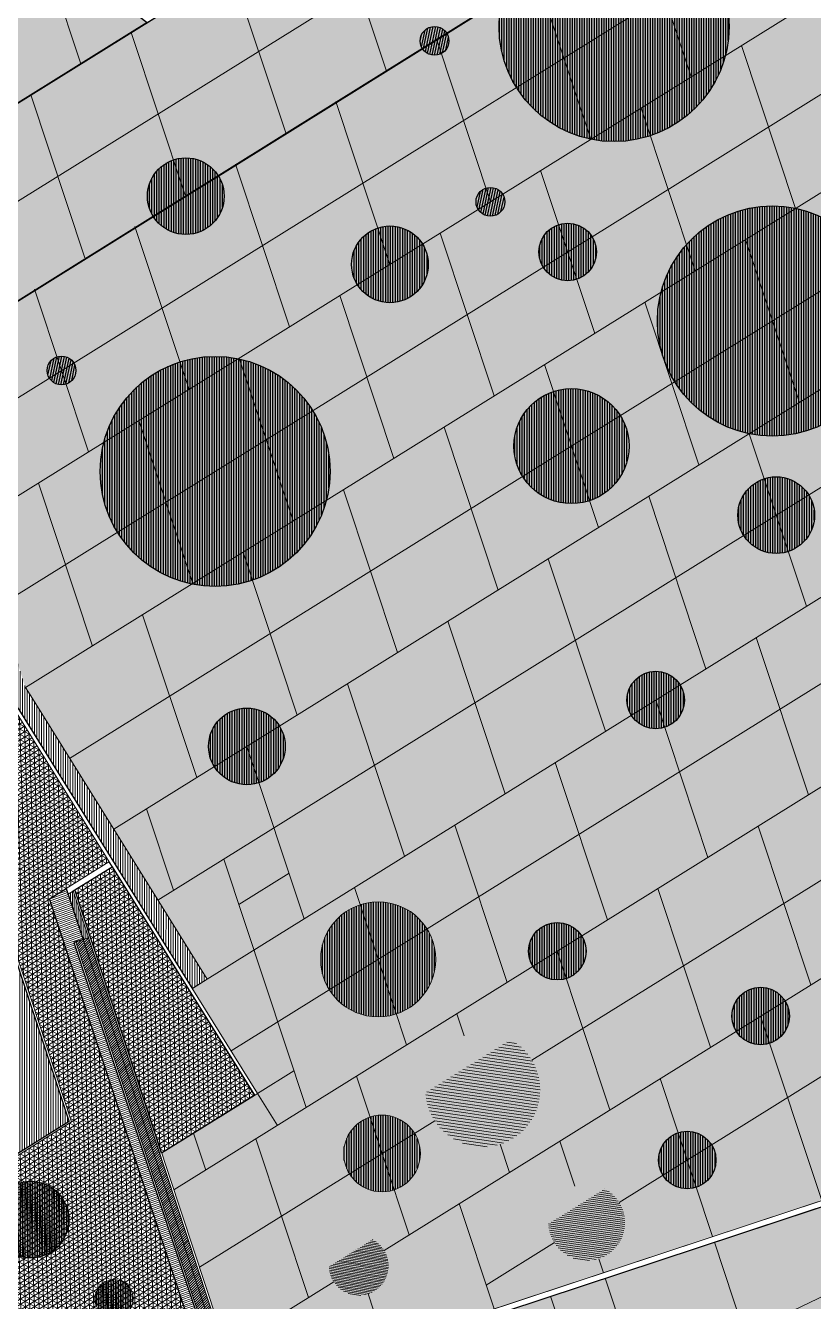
# Model space of a CAD drawing. Header units: metres. Extents: x 679599 to 680028, y 2748524 to 2748840.
# Drawn here: x 679753.9 to 679795, y 2748624.1 to 2748690.7 of the extents above; entities that cross this region are included whole.
import ezdxf

# ---------------------------------------------------------------- set-up
doc = ezdxf.new("R2010")
doc.units = ezdxf.units.M
doc.header["$LTSCALE"] = 5
doc.layers.add('00-AUX', color=2, linetype='Continuous', plot=False)
doc.layers.add('00-AUX Tree Pit', color=2, linetype='Continuous', plot=False)
for name, color, linetype, lineweight, plot in [('02-L-B-Channel', 140, 'Continuous', 5, False), ('02-L-B-Curb', 11, 'Continuous', 5, False), ('02-L-B-Gutter', 170, 'Continuous', 5, False)]:
    doc.layers.add(name, color=color, linetype=linetype, lineweight=lineweight, plot=plot)
for name, color, linetype, lineweight in [('02-L-B-Flat Bar', 181, 'Continuous', 5), ('02-L-Waterfeatures 01', 151, 'Continuous', 5), ('04-BK-Tree Pit', 6, 'Continuous', 5)]:
    doc.layers.add(name, color=color, linetype=linetype, lineweight=lineweight)
for name, color, linetype, lineweight, true_color in [('02-L-Joints-Paviment_06_Concrete Slab in sittu', 7, 'Continuous', 5, 0x999999), ('03-TR-Pavement_01_Compacted Ground', 7, 'Continuous', 5, 0x5a4f30), ('03-TR-Pavement_02_Sealed Gravel', 7, 'Continuous', 5, 0x38321e), ('03-TR-Pavement_06_Concrete Slab in situ', 7, 'Continuous', 9, 0xf7f7f7), ('03-TR-Pavement_07_Precast Concrete Blocks 60X40', 7, 'Continuous', 5, 0x999999), ('03-TR-Pavement_07_Precast irregular Concrete Blocks', 7, 'Continuous', 5, 0xb3b3b3)]:
    doc.layers.add(name, color=color, linetype=linetype, lineweight=lineweight, true_color=true_color)
doc.layers.add('02-L-Tree Pit_line', color=252, linetype='Continuous')
doc.layers.add('03-TR-Tree Pit_Green', color=46, linetype='Continuous')
doc.layers.add('03-TR-Tree Pit_White', color=7, linetype='Continuous', true_color=0xfcfcfc)
pattern_1 = [(351.74119729, (3501528.8307, 2982648.92163), (0.02280359083, 0.157103656053), [])]
pattern_2 = [(351.817275954, (2141863.82541, 2871835.36408), (0.0117088985226, 0.081428038808), [])]
pattern_3 = [(351.817275954, (2559628.75876, 2907041.34342), (0.015054396749, 0.10469387879), [])]

# ---------------------------------------------------------------- blocks, each defined once
blk = doc.blocks.new('Escocell 2m')
at = {"layer": '03-TR-Tree Pit_Green'}
h = blk.add_hatch(dxfattribs=at)
h.set_pattern_fill('ANSI31', color=256, scale=0.04, angle=45)
h.set_pattern_definition([(90, (-679705.63014, -2748617.93823), (-0.127, 0), [])])
edge = h.paths.add_edge_path()
edge.add_arc((0, 0), 1, 0, 360)
at = {"layer": '03-TR-Tree Pit_White'}
h = blk.add_hatch(color=256, dxfattribs=at)
h.dxf.hatch_style = 1
edge = h.paths.add_edge_path()
edge.add_arc((0, 0), 1, 0, 360)
blk.add_circle((0, 0), 1)
blk = doc.blocks.new('Escocell 4m')
at = {"layer": '03-TR-Tree Pit_Green'}
h = blk.add_hatch(dxfattribs=at)
h.set_pattern_fill('ANSI31', color=256, scale=0.04, angle=19.0454)
h.set_pattern_definition([(64.04540243, (-1814219.15263, -2173895.47172), (-0.1141909246487, 0.055582665714), [])])
edge = h.paths.add_edge_path()
edge.add_arc((0, 0), 2, 0, 360)
at = {"layer": '03-TR-Tree Pit_White'}
h = blk.add_hatch(color=256, dxfattribs=at)
h.dxf.hatch_style = 1
edge = h.paths.add_edge_path()
edge.add_arc((0, 0), 2, 0, 360)
blk.add_circle((0, 0), 2)
blk = doc.blocks.new('Escocell 3m')
at = {"layer": '03-TR-Tree Pit_Green'}
h = blk.add_hatch(dxfattribs=at)
h.set_pattern_fill('ANSI31', color=256, scale=0.04, angle=19.0454)
h.set_pattern_definition([(64.04540243, (-1814188.4613, -2173892.2774), (-0.1141909246487, 0.055582665714), [])])
edge = h.paths.add_edge_path()
edge.add_arc((0, 0), 1.5, 0, 360)
at = {"layer": '03-TR-Tree Pit_White'}
h = blk.add_hatch(color=256, dxfattribs=at)
h.dxf.hatch_style = 1
edge = h.paths.add_edge_path()
edge.add_arc((0, 0), 1.5, 0, 360)
blk.add_circle((0, 0), 1.5)
at = {"layer": '02-L-Tree Pit_line', "ltscale": 0.3}
blk.add_circle((0, 0), 1.5, dxfattribs=at)
blk = doc.blocks.new('*U97')
at = {"layer": '03-TR-Tree Pit_Green'}
h = blk.add_hatch(dxfattribs=at)
h.set_pattern_fill('ANSI31', color=256, scale=0.04, angle=33)
edge = h.paths.add_edge_path()
edge.add_arc((0, 0), 0.75, 0, 360)
at = {"layer": '03-TR-Tree Pit_White'}
h = blk.add_hatch(color=256, dxfattribs=at)
h.dxf.hatch_style = 1
edge = h.paths.add_edge_path()
edge.add_arc((0, 0), 0.75, 0, 360)
blk.add_circle((0, 0), 0.75)
blk = doc.blocks.new('Tree Pit 6m')
at = {"layer": '03-TR-Tree Pit_Green'}
h = blk.add_hatch(dxfattribs=at)
h.set_pattern_fill('ANSI31', color=256, scale=0.04, angle=45)
edge = h.paths.add_edge_path()
edge.add_arc((0, 0), 3, 0, 360)
at = {"layer": '03-TR-Tree Pit_White'}
h = blk.add_hatch(color=256, dxfattribs=at)
h.dxf.hatch_style = 1
edge = h.paths.add_edge_path()
edge.add_arc((0, 0), 3, 0, 360)
blk.add_circle((0, 0), 3)
blk = doc.blocks.new('Tree Pit 12m')
at = {"layer": '03-TR-Tree Pit_Green'}
h = blk.add_hatch(dxfattribs=at)
h.set_pattern_fill('ANSI31', color=256, scale=0.04, angle=45)
h.set_pattern_definition([(90, (-679801.32615, -2748649.772), (-0.127, 0), [])])
edge = h.paths.add_edge_path()
edge.add_arc((0, 0), 6, 0, 360)
at = {"layer": '03-TR-Tree Pit_White'}
h = blk.add_hatch(color=256, dxfattribs=at)
h.dxf.hatch_style = 1
edge = h.paths.add_edge_path()
edge.add_arc((0, 0), 6, 0, 360)
at = {"ltscale": 0.3}
blk.add_circle((0, 0), 6, dxfattribs=at)

msp = doc.modelspace()

# ---------------------------------------------------------------- hatches: boundary and pattern name
at = {"layer": '02-L-Waterfeatures 01'}
h = msp.add_hatch(dxfattribs=at)
h.set_pattern_fill('ANSI31', color=256, scale=0.03)
h.set_pattern_definition([(45, (0, 0), (-0.067351920908, 0.067351920908), [])])
h.paths.add_polyline_path([(679763.221, 2748622.634), (679763.605, 2748622.76), (679764.765, 2748619.247), (679765.045, 2748619.339), (679757.203, 2748643.085), (679756.823, 2748642.959), (679756.535, 2748642.864)])
at = {"layer": '02-L-Waterfeatures 01', "true_color": 0xc7e3ff}
h = msp.add_hatch(dxfattribs=at)
h.set_pattern_fill('ANSI31', color=254, scale=0.05, angle=198.63213)
h.set_pattern_definition(pattern_1)
edge = h.paths.add_edge_path()
edge.add_arc((679777.767, 2748635.16), 2.985, 182.80494, 248.35161)
edge.add_arc((679779.588, 2748632.794), 2.95, 67.1851, 187.96278, ccw=False)
edge.add_arc((679777.767, 2748635.16), 2.985, 6.79627, 60.98803)
edge.add_line((679779.215, 2748637.77), (679774.786, 2748635.014))
at = {"layer": '02-L-Waterfeatures 01', "true_color": 0x9ecfff}
h = msp.add_hatch(dxfattribs=at)
h.set_pattern_fill('ANSI31', color=141, scale=0.05, angle=198.63213)
h.set_pattern_definition(pattern_1)
h.paths.add_polyline_path([(679780.566, 2748634.122, 0.118956), (679780.732, 2748635.513, 0.581883), (679776.666, 2748632.385, 0.118956), (679778.053, 2748632.188, -0.752959)])
at = {"layer": '02-L-Waterfeatures 01', "true_color": 0x75baff}
h = msp.add_hatch(dxfattribs=at)
h.set_pattern_fill('ANSI31', color=151, scale=0.05, angle=198.63213)
h.set_pattern_definition(pattern_1)
h.paths.add_polyline_path([(679780.057, 2748633.244, 0.085671), (679780.566, 2748634.122, 0.752959), (679778.053, 2748632.188, 0.05742), (679778.721, 2748632.331, 0.028113), (679779.032, 2748632.456, -0.896457)])
at = {"layer": '02-L-Waterfeatures 01'}
h = msp.add_hatch(dxfattribs=at)
h.set_pattern_fill('ANSI31', color=256, scale=0.05, angle=198.63213)
h.set_pattern_definition(pattern_1)
h.paths.add_polyline_path([(679780.057, 2748633.244, 0.896457), (679779.032, 2748632.456, 0.109523)], flags=17)
at = {"layer": '02-L-Waterfeatures 01', "true_color": 0xc7e3ff}
h = msp.add_hatch(dxfattribs=at)
h.set_pattern_fill('ANSI31', color=254, scale=0.033314, angle=198.70821)
h.set_pattern_definition(pattern_3)
edge = h.paths.add_edge_path()
edge.add_arc((679783.186, 2748628.241), 1.989, 182.12251, 248.42749)
edge.add_arc((679784.401, 2748626.666), 1.966, 67.26118, 188.03885, ccw=False)
edge.add_arc((679783.19, 2748628.242), 1.985, 6.85273, 61.76037)
edge.add_line((679784.129, 2748629.991), (679781.199, 2748628.167))
at = {"layer": '02-L-Waterfeatures 01', "true_color": 0x9ecfff}
h = msp.add_hatch(dxfattribs=at)
h.set_pattern_fill('ANSI31', color=141, scale=0.033314, angle=198.70821)
h.set_pattern_definition(pattern_3)
h.paths.add_polyline_path([(679785.052, 2748627.552, 0.118956), (679785.161, 2748628.479, 0.581883), (679782.455, 2748626.391, 0.118956), (679783.379, 2748626.261, -0.752959)])
at = {"layer": '02-L-Waterfeatures 01', "true_color": 0x75baff}
h = msp.add_hatch(dxfattribs=at)
h.set_pattern_fill('ANSI31', color=151, scale=0.033314, angle=198.70821)
h.set_pattern_definition(pattern_3)
h.paths.add_polyline_path([(679784.713, 2748626.966, 0.085671), (679785.052, 2748627.552, 0.752959), (679783.379, 2748626.261, 0.05742), (679783.824, 2748626.357, 0.028113), (679784.032, 2748626.44, -0.896457)])
at = {"layer": '02-L-Waterfeatures 01', "true_color": 0xc7e3ff}
h = msp.add_hatch(dxfattribs=at)
h.set_pattern_fill('ANSI31', color=254, scale=0.02591, angle=198.70821)
h.set_pattern_definition(pattern_2)
edge = h.paths.add_edge_path()
edge.add_arc((679771.294, 2748625.98), 1.547, 181.77603, 248.42769)
edge.add_arc((679772.239, 2748624.756), 1.529, 67.26118, 188.03885, ccw=False)
edge.add_arc((679771.294, 2748625.98), 1.547, 6.87235, 62.01693)
edge.add_line((679772.02, 2748627.346), (679769.748, 2748625.932))
at = {"layer": '02-L-Waterfeatures 01'}
h = msp.add_hatch(dxfattribs=at)
h.set_pattern_fill('ANSI31', color=256, scale=0.033314, angle=198.70821)
h.set_pattern_definition(pattern_3)
h.paths.add_polyline_path([(679784.713, 2748626.966, 0.896457), (679784.032, 2748626.44, 0.109523)], flags=17)
at = {"layer": '02-L-Waterfeatures 01', "true_color": 0x9ecfff}
h = msp.add_hatch(dxfattribs=at)
h.set_pattern_fill('ANSI31', color=141, scale=0.02591, angle=198.70821)
h.set_pattern_definition(pattern_2)
h.paths.add_polyline_path([(679772.746, 2748625.445, 0.118956), (679772.83, 2748626.165, 0.581883), (679770.726, 2748624.542, 0.118956), (679771.444, 2748624.441, -0.752959)])
at = {"layer": '02-L-Waterfeatures 01', "true_color": 0x75baff}
h = msp.add_hatch(dxfattribs=at)
h.set_pattern_fill('ANSI31', color=151, scale=0.02591, angle=198.70821)
h.set_pattern_definition(pattern_2)
h.paths.add_polyline_path([(679772.482, 2748624.989, 0.085671), (679772.746, 2748625.445, 0.752959), (679771.444, 2748624.441, 0.05742), (679771.791, 2748624.515, 0.028113), (679771.952, 2748624.58, -0.896457)])
at = {"layer": '02-L-Waterfeatures 01'}
h = msp.add_hatch(dxfattribs=at)
h.set_pattern_fill('ANSI31', color=256, scale=0.02591, angle=198.70821)
h.set_pattern_definition(pattern_2)
h.paths.add_polyline_path([(679772.482, 2748624.989, 0.896457), (679771.952, 2748624.58, 0.109523)], flags=17)
at = {"layer": '03-TR-Pavement_01_Compacted Ground'}
h = msp.add_hatch(dxfattribs=at)
h.set_pattern_fill('ANSI31', color=256, scale=0.0393, angle=45)
h.paths.add_polyline_path([(679748.323, 2748673.068), (679747.219, 2748672.375), (679752.298, 2748657.033), (679762.62, 2748640.448), (679763.384, 2748640.923), (679753.914, 2748656.134)])
at = {"layer": '03-TR-Pavement_02_Sealed Gravel', "linetype": 'Continuous'}
h = msp.add_hatch(dxfattribs=at)
h.set_pattern_fill('ANSI31', color=256, scale=0.0393, angle=45)
h.set_pattern_definition([(90, (31.18001, 10.29508), (-0.1247775, 0), [])])
h.paths.add_polyline_path([(679748.605, 2748652.007), (679749.844, 2748652.778), (679749.554, 2748653.657), (679748.315, 2748652.886), (679746.543, 2748658.252), (679747.782, 2748659.023), (679740.623, 2748662.609), (679743.627, 2748653.513), (679742.387, 2748652.742), (679739.384, 2748661.838), (679740.623, 2748662.609), (679733.465, 2748666.194), (679738.673, 2748650.421), (679748.215, 2748635.091), (679747.451, 2748634.615), (679750.381, 2748629.908), (679756.199, 2748633.529), (679753.467, 2748641.804), (679752.228, 2748641.033), (679750.547, 2748646.125), (679751.786, 2748646.896), (679751.495, 2748647.776), (679750.256, 2748647.004)])
h.paths.add_polyline_path([(679744.065, 2748656.71), (679745.304, 2748657.481), (679748.019, 2748649.257), (679746.78, 2748648.486)], flags=16)
h.paths.add_polyline_path([(679746.539, 2748644.691), (679745.299, 2748643.919), (679742.677, 2748651.862), (679743.917, 2748652.634)], flags=16)
h.paths.add_polyline_path([(679747.07, 2748647.607), (679748.309, 2748648.378), (679749.991, 2748643.286), (679748.752, 2748642.514)], flags=16)
h.paths.add_polyline_path([(679741.149, 2748651.971), (679739.91, 2748651.199), (679736.906, 2748660.296), (679738.146, 2748661.067)], flags=16)
h.paths.add_polyline_path([(679750.281, 2748642.406), (679751.932, 2748637.404), (679750.693, 2748636.633), (679749.042, 2748641.635)], flags=16)
at = {"layer": '03-TR-Pavement_06_Concrete Slab in situ', "linetype": 'Continuous'}
h = msp.add_hatch(color=256, dxfattribs=at)
h.dxf.hatch_style = 1
h.paths.add_polyline_path([(679744.389, 2748680.944), (679812.998, 2748723.643), (679817.597, 2748716.27), (679795.568, 2748702.53), (679767.698, 2748685.147), (679747.22, 2748672.38)])
h = msp.add_hatch(color=256, dxfattribs=at)
h.dxf.hatch_style = 1
h.paths.add_polyline_path([(679727.772, 2748707.745), (679734.929, 2748710.109), (679760.257, 2748690.815), (679744.389, 2748680.944), (679744.292, 2748681.237)])
h = msp.add_hatch(color=256, dxfattribs=at)
h.dxf.hatch_style = 1
h.paths.add_polyline_path([(679795.086, 2748702.23), (679748.323, 2748673.068), (679753.916, 2748656.131), (679763.384, 2748640.923), (679762.62, 2748640.448), (679766.019, 2748634.973), (679761.016, 2748631.859), (679765.141, 2748619.371), (679827.121, 2748639.84), (679818.637, 2748665.406), (679840.697, 2748679.165), (679836.266, 2748686.285), (679813.741, 2748672.263)])
h = msp.add_hatch(color=256, dxfattribs=at)
h.dxf.hatch_style = 1
h.paths.add_polyline_path([(679764.86, 2748618.962), (679827.215, 2748639.558), (679835.456, 2748614.728), (679775.663, 2748586.251)])
at = {"layer": '03-TR-Pavement_07_Precast Concrete Blocks 60X40'}
h = msp.add_hatch(dxfattribs=at)
h.set_pattern_fill('ANSI31', color=256, scale=0.0315, angle=335)
h.set_pattern_definition([(20, (0, 0), (-0.0342062895844, 0.0939810082364), [])])
h.paths.add_polyline_path([(679755.163, 2748645.114), (679756.037, 2748645.658), (679756.926, 2748642.993), (679756.443, 2748642.834), (679763.157, 2748622.507), (679762.683, 2748622.351)])
h = msp.add_hatch(dxfattribs=at)
h.set_pattern_fill('ANSI31', color=256, scale=0.0315, angle=45)
h.paths.add_polyline_path([(679756.396, 2748645.528), (679756.133, 2748645.365), (679756.918, 2748642.991), (679757.203, 2748643.085), (679757.203, 2748643.085)])
at = {"layer": '03-TR-Pavement_07_Precast irregular Concrete Blocks', "linetype": 'Continuous'}
h = msp.add_hatch(dxfattribs=at)
h.set_pattern_fill('NET3', color=256, scale=0.075, angle=91.9)
h.set_pattern_definition([(91.9, (0, 0), (-0.237994082671, -0.007895076854), []), (151.9, (0, 0), (-0.112159704215, -0.21005645997), []), (211.9, (0, 0), (0.125834378456, -0.202161383117), [])])
h.paths.add_polyline_path([(679756.319, 2748633.486), (679750.434, 2748629.823), (679745.343, 2748626.655), (679748.425, 2748617.643), (679762.683, 2748622.35), (679755.184, 2748645.051), (679755.163, 2748645.114), (679755.687, 2748645.44), (679756.037, 2748645.658), (679758.269, 2748647.047), (679752.088, 2748656.977), (679747.864, 2748659.093)])
h = msp.add_hatch(dxfattribs=at)
h.set_pattern_fill('NET3', color=256, scale=0.075, angle=91.9)
h.set_pattern_definition([(91.9, (679760.92877, 2748631.8044), (-0.237994, -0.007895), []), (151.9, (679760.92877, 2748631.8044), (-0.1121597, -0.2100565), []), (211.9, (679760.92877, 2748631.8044), (0.1258344, -0.2021614), [])])
h.paths.add_polyline_path([(679756.483, 2748645.582), (679758.427, 2748646.792), (679765.854, 2748634.87), (679761.016, 2748631.859)])

# ---------------------------------------------------------------- linework, layer by layer
at = {"layer": '00-AUX', "ltscale": 0.3}
for points in [[(679744.389, 2748680.944), (679812.998, 2748723.643), (679817.597, 2748716.27), (679795.568, 2748702.53), (679767.698, 2748685.147), (679747.22, 2748672.38), (679747.22, 2748672.38), (679744.389, 2748680.944)], [(679727.772, 2748707.745), (679734.929, 2748710.109), (679760.257, 2748690.815), (679744.389, 2748680.944), (679744.292, 2748681.237), (679727.772, 2748707.745)], [(679747.22, 2748672.38), (679795.602, 2748702.551)], [(679764.86, 2748618.962), (679827.215, 2748639.558), (679835.456, 2748614.728), (679775.663, 2748586.251), (679764.86, 2748618.962)]]:
    msp.add_lwpolyline(points, dxfattribs=at)
at = {"layer": '00-AUX'}
for points in [[(679750.381, 2748629.908), (679756.199, 2748633.529), (679747.782, 2748659.023), (679731.675, 2748667.091), (679736.685, 2748651.913)], [(679756.483, 2748645.582), (679758.427, 2748646.792), (679765.854, 2748634.87), (679761.016, 2748631.859)], [(679755.163, 2748645.114), (679756.037, 2748645.658), (679756.926, 2748642.993), (679756.443, 2748642.834), (679763.157, 2748622.507), (679762.683, 2748622.351)]]:
    msp.add_lwpolyline(points, close=True, dxfattribs=at)
at = {"layer": '00-AUX Tree Pit', "ltscale": 0.3}
for centre in [(679784.613, 2748690.607), (679792.87, 2748675.251), (679763.805, 2748667.41)]:
    msp.add_circle(centre, 6, dxfattribs=at)
at = {"layer": '00-AUX Tree Pit'}
for centre, radius in [((679775.25, 2748689.861), 0.75), ((679762.274, 2748681.764), 2), ((679778.163, 2748681.469), 0.75), ((679782.192, 2748678.853), 1.5), ((679772.923, 2748678.208), 2), ((679755.795, 2748672.672), 0.75), ((679782.391, 2748668.729), 3), ((679793.069, 2748665.128), 2), ((679786.786, 2748655.487), 1.5), ((679765.462, 2748653.07), 2), ((679781.651, 2748642.387), 1.5), ((679792.256, 2748639.004), 1.5), ((679788.426, 2748631.496), 1.5), ((679754.181, 2748628.388), 2)]:
    msp.add_circle(centre, radius, dxfattribs=at)
at = {"layer": '02-L-B-Channel'}
for points in [[(679766.019, 2748634.973), (679765.85, 2748634.867), (679752.088, 2748656.977), (679747.025, 2748672.311), (679747.024, 2748672.315), (679747.22, 2748672.38), (679752.271, 2748657.062), (679766.019, 2748634.973)], [(679827.098, 2748639.52), (679827.215, 2748639.558), (679827.093, 2748639.832), (679702.372, 2748598.641), (679702.496, 2748598.37), (679764.86, 2748618.962), (679827.098, 2748639.52)]]:
    msp.add_lwpolyline(points, dxfattribs=at)
msp.add_lwpolyline([(679758.269, 2748647.047), (679758.427, 2748646.792), (679756.133, 2748645.365), (679756.037, 2748645.658)], close=True, dxfattribs=at)
at = {"layer": '02-L-B-Curb'}
for p, q in [((679747.782, 2748659.023), (679756.198, 2748633.531)), ((679747.864, 2748659.092), (679756.319, 2748633.486)), ((679756.199, 2748633.529), (679750.381, 2748629.908)), ((679756.319, 2748633.486), (679750.434, 2748629.823))]:
    msp.add_line(p, q, dxfattribs=at)
msp.add_lwpolyline([(679765.141, 2748619.371), (679756.483, 2748645.582), (679756.396, 2748645.528), (679765.046, 2748619.34)], close=True, dxfattribs=at)
at = {"layer": '02-L-B-Flat Bar'}
for points in [[(679752.292, 2748657.052), (679752.281, 2748657.06), (679762.62, 2748640.448)], [(679762.62, 2748640.448), (679763.384, 2748640.923), (679754.271, 2748655.566), (679753.916, 2748656.131)], [(679765.85, 2748634.867), (679761.016, 2748631.859)]]:
    msp.add_lwpolyline(points, dxfattribs=at)
at = {"layer": '02-L-B-Gutter'}
for points in [[(679757.203, 2748643.085), (679765.046, 2748619.34), (679764.765, 2748619.247), (679756.917, 2748642.991)], [(679756.917, 2748642.991), (679757.203, 2748643.085)]]:
    msp.add_lwpolyline(points, dxfattribs=at)
at = {"layer": '02-L-Joints-Paviment_06_Concrete Slab in sittu'}
for p, q in [((679744.389, 2748680.944), (679812.998, 2748723.643)), ((679815.3, 2748719.952), (679745.792, 2748676.693)), ((679795.568, 2748702.53), (679747.22, 2748672.38)), ((679797.377, 2748698.55), (679749.705, 2748668.882)), ((679799.675, 2748694.858), (679751.109, 2748664.631)), ((679801.974, 2748691.165), (679752.512, 2748660.381)), ((679804.273, 2748687.472), (679753.916, 2748656.131)), ((679806.572, 2748683.779), (679756.217, 2748652.44)), ((679838.293, 2748683.026), (679764.641, 2748637.188)), ((679808.871, 2748680.086), (679758.515, 2748648.746)), ((679811.17, 2748676.393), (679760.814, 2748645.053)), ((679813.741, 2748672.263), (679762.614, 2748640.444)), ((679818.637, 2748665.406), (679761.651, 2748629.94)), ((679819.973, 2748661.377), (679780.324, 2748636.701)), ((679821.383, 2748657.131), (679772.618, 2748626.781)), ((679822.792, 2748652.884), (679784.877, 2748629.287)), ((679755.453, 2748651.964), (679755.446, 2748651.96)), ((679757.751, 2748648.271), (679757.745, 2748648.267)), ((679760.05, 2748644.578), (679760.044, 2748644.574)), ((679827.121, 2748639.841), (679765.141, 2748619.371)), ((679827.215, 2748639.558), (679765.14, 2748619.055)), ((679818.732, 2748635.443), (679767.472, 2748611.051)), ((679775.256, 2748633.547), (679762.982, 2748625.908)), ((679761.466, 2748630.179), (679761.465, 2748630.179)), ((679781.5, 2748627.186), (679777.941, 2748624.971)), ((679789.847, 2748627.216), (679792.777, 2748618.386)), ((679769.991, 2748625.147), (679764.386, 2748621.658))]:
    msp.add_line(p, q, dxfattribs=at)
for points in [[(679769.906, 2748696.822), (679772.724, 2748688.331)], [(679785.823, 2748696.484), (679788.642, 2748687.991)], [(679756.806, 2748688.672), (679755.397, 2748692.919)], [(679764.667, 2748693.56), (679767.485, 2748685.07)], [(679780.583, 2748693.223), (679783.402, 2748684.73)], [(679759.426, 2748690.303), (679762.245, 2748681.81)], [(679775.344, 2748689.962), (679778.163, 2748681.469)], [(679791.262, 2748689.621), (679794.08, 2748681.128)], [(679754.187, 2748687.042), (679757.005, 2748678.549)], [(679770.104, 2748686.701), (679772.923, 2748678.208)], [(679786.022, 2748686.36), (679788.841, 2748677.867)], [(679764.865, 2748683.44), (679767.683, 2748674.947)], [(679780.782, 2748683.099), (679783.601, 2748674.606)], [(679759.625, 2748680.179), (679762.444, 2748671.686)], [(679775.543, 2748679.838), (679778.362, 2748671.345)], [(679791.46, 2748679.498), (679794.279, 2748671.005)], [(679754.386, 2748676.918), (679757.204, 2748668.425)], [(679770.303, 2748676.577), (679773.122, 2748668.084)], [(679786.221, 2748676.237), (679789.04, 2748667.744)], [(679765.064, 2748673.317), (679767.882, 2748664.824)], [(679780.981, 2748672.976), (679783.8, 2748664.483)], [(679759.824, 2748670.056), (679762.643, 2748661.563)], [(679775.742, 2748669.715), (679778.561, 2748661.222)], [(679791.659, 2748669.374), (679794.645, 2748660.379)], [(679754.585, 2748666.795), (679757.403, 2748658.302)], [(679770.502, 2748666.454), (679773.321, 2748657.961)], [(679786.42, 2748666.113), (679789.405, 2748657.118)], [(679765.263, 2748663.193), (679768.081, 2748654.7)], [(679781.18, 2748662.852), (679784.166, 2748653.857)], [(679760.023, 2748659.932), (679762.842, 2748651.439)], [(679775.941, 2748659.591), (679778.926, 2748650.596)], [(679792.025, 2748658.748), (679794.75, 2748650.539)], [(679770.701, 2748656.331), (679773.687, 2748647.335)], [(679786.786, 2748655.487), (679789.51, 2748647.279)], [(679765.462, 2748653.07), (679768.447, 2748644.074)], [(679781.546, 2748652.227), (679784.27, 2748644.018)], [(679760.222, 2748649.809), (679761.631, 2748645.562)], [(679776.306, 2748648.966), (679779.031, 2748640.757)], [(679794.876, 2748640.634), (679792.13, 2748648.909)], [(679764.251, 2748647.193), (679768.552, 2748634.235)], [(679765.039, 2748644.818), (679767.659, 2748646.449)], [(679771.067, 2748645.705), (679773.791, 2748637.496)], [(679786.89, 2748645.648), (679789.637, 2748637.373)], [(679781.651, 2748642.387), (679784.397, 2748634.112)], [(679776.411, 2748639.126), (679776.791, 2748637.981)], [(679792.256, 2748639.004), (679795.45, 2748629.381)], [(679766.019, 2748634.973), (679767.915, 2748636.153)], [(679771.172, 2748635.865), (679773.918, 2748627.591)], [(679787.017, 2748635.743), (679789.753, 2748627.5)], [(679766.019, 2748634.973), (679767.057, 2748633.305)], [(679762.676, 2748632.892), (679763.312, 2748630.974)], [(679765.932, 2748632.605), (679768.678, 2748624.33)], [(679781.777, 2748632.482), (679782.559, 2748630.127)], [(679778.672, 2748632.315), (679779.157, 2748630.851)], [(679776.538, 2748629.221), (679778.35, 2748623.734)], [(679783.812, 2748626.351), (679784.055, 2748625.618)], [(679784.15, 2748625.334), (679787.318, 2748615.788)], [(679771.779, 2748624.511), (679772.661, 2748621.855)], [(679781.89, 2748622.618), (679781.301, 2748624.393)]]:
    msp.add_lwpolyline(points, dxfattribs=at)
at = {"layer": '02-L-Joints-Paviment_06_Concrete Slab in sittu', "color": 2}
msp.add_lwpolyline([(679781.207, 2748624.677), (679781.207, 2748624.677)], close=True, dxfattribs=at)
at = {"layer": '02-L-Waterfeatures 01'}
msp.add_lwpolyline([(679756.823, 2748642.959), (679757.203, 2748643.085), (679765.045, 2748619.339), (679764.765, 2748619.247), (679763.605, 2748622.76), (679763.221, 2748622.634), (679756.535, 2748642.864), (679756.823, 2748642.959)], dxfattribs=at)

# ---------------------------------------------------------------- block references
at = {"layer": '04-BK-Tree Pit'}
for name, p in [('Tree Pit 12m', (679784.613, 2748690.607)), ('*U97', (679775.25, 2748689.861)), ('*U97', (679778.163, 2748681.469)), ('Tree Pit 12m', (679792.87, 2748675.251)), ('*U97', (679755.795, 2748672.672)), ('Tree Pit 12m', (679763.805, 2748667.41)), ('Tree Pit 6m', (679782.391, 2748668.729)), ('Tree Pit 6m', (679772.31, 2748641.961)), ('Escocell 2m', (679758.532, 2748624.257))]:
    msp.add_blockref(name, p, dxfattribs=at)
at = {"layer": '04-BK-Tree Pit', "rotation": 25.95459756993445}
for name, p in [('Escocell 4m', (679762.274, 2748681.764)), ('Escocell 4m', (679772.923, 2748678.208)), ('Escocell 3m', (679782.192, 2748678.853)), ('Escocell 4m', (679793.069, 2748665.128)), ('Escocell 3m', (679786.786, 2748655.487)), ('Escocell 4m', (679765.462, 2748653.07)), ('Escocell 3m', (679781.651, 2748642.387)), ('Escocell 3m', (679792.256, 2748639.004)), ('Escocell 4m', (679772.509, 2748631.837)), ('Escocell 3m', (679788.426, 2748631.496)), ('Escocell 4m', (679754.181, 2748628.388))]:
    msp.add_blockref(name, p, dxfattribs=at)

doc.saveas('drawing.dxf')
